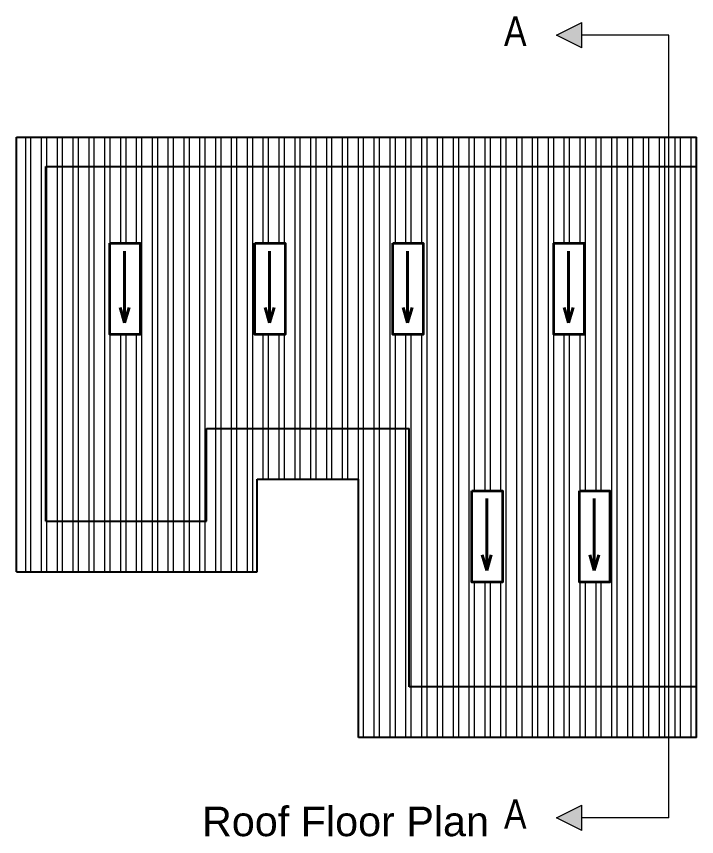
# Model space of a CAD drawing. Header units: inches. Extents: x 367408 to 389323, y -53247 to -41521.
# Drawn here: x 377367.8 to 377689.8, y -51408 to -51019.5 of the extents above; entities that cross this region are included whole.
import ezdxf

# ---------------------------------------------------------------- set-up
doc = ezdxf.new("R2010")
doc.units = ezdxf.units.IN
doc.header["$LTSCALE"] = 2
doc.header["$MEASUREMENT"] = 0
doc.layers.get('0').update_dxf_attribs({"linetype": 'CONTINUOUS'})
for name, color, linetype, lineweight in [('DIM_LINE', 173, 'CONTINUOUS', 20), ('door', 20, 'CONTINUOUS', 35), ('OUTLINE', 1, 'CONTINUOUS', 25), ('WALL - A', 1, 'CONTINUOUS', 40)]:
    doc.layers.add(name, color=color, linetype=linetype, lineweight=lineweight)
doc.styles.get("Standard").update_dxf_attribs({"font": 'ARIALN.TTF'})
pattern_1 = [(90, (1014.728, 396.711), (-7.5, 0), []), (90, (1017.228, 399.211), (-7.5, 0), [])]

msp = doc.modelspace()

# ---------------------------------------------------------------- hatches: boundary and pattern name
at = {"linetype": 'ByBlock', "lineweight": 5}
for points in [[(377623.46, -51028.35), (377635.46, -51034.35), (377635.46, -51022.35)], [(377623.46, -51399.08), (377635.46, -51405.08), (377635.46, -51393.08)]]:
    msp.add_hatch(color=7, dxfattribs=at).paths.add_polyline_path(points)
at = {"layer": 'DIM_LINE'}
h = msp.add_hatch(dxfattribs=at)
h.set_pattern_fill('ANSI32', color=256, scale=20, angle=45)
h.set_pattern_definition(pattern_1)
h.paths.add_polyline_path([(377676.63, -51360.99), (377676.63, -51336.99), (377553.84, -51336.99), (377553.84, -51214.65), (377457.84, -51214.65), (377457.84, -51258.65), (377381.84, -51258.65), (377381.84, -51214.65), (377381.84, -51090.65), (377676.63, -51090.65), (377676.63, -51076.65), (377367.84, -51076.65), (377367.84, -51282.65), (377481.84, -51282.65), (377481.84, -51238.65), (377529.84, -51238.65), (377529.84, -51360.99)])
h = msp.add_hatch(dxfattribs=at)
h.set_pattern_fill('ANSI32', color=256, scale=20, angle=45)
h.set_pattern_definition(pattern_1)
h.paths.add_polyline_path([(377689.84, -51090.65), (377689.84, -51076.65), (377676.63, -51076.65), (377676.63, -51090.65)])
h = msp.add_hatch(dxfattribs=at)
h.set_pattern_fill('ANSI32', color=256, scale=20, angle=45)
h.set_pattern_definition(pattern_1)
h.paths.add_polyline_path([(377553.84, -51214.65), (377553.84, -51336.99), (377676.63, -51336.99), (377676.63, -51090.65), (377381.84, -51090.65), (377381.84, -51214.65), (377381.84, -51258.65), (377457.84, -51258.65), (377457.84, -51214.65)])
h.paths.add_polyline_path([(377597.96, -51244.14), (377597.96, -51287.47), (377583.51, -51287.47), (377583.51, -51244.14)], flags=16)
h.paths.add_polyline_path([(377622.24, -51170.21), (377622.24, -51126.88), (377636.69, -51126.88), (377636.69, -51170.21)], flags=16)
h.paths.add_polyline_path([(377634.35, -51244.14), (377648.8, -51244.14), (377648.8, -51287.47), (377634.35, -51287.47)], flags=16)
h.paths.add_polyline_path([(377560.48, -51170.21), (377546.03, -51170.21), (377546.03, -51126.88), (377560.48, -51126.88)], flags=16)
h.paths.add_polyline_path([(377495.15, -51170.21), (377480.7, -51170.21), (377480.7, -51126.88), (377495.15, -51126.88)], flags=16)
h.paths.add_polyline_path([(377426.45, -51170.21), (377412, -51170.21), (377412, -51126.88), (377426.45, -51126.88)], flags=16)
h = msp.add_hatch(dxfattribs=at)
h.set_pattern_fill('ANSI32', color=256, scale=20, angle=45)
h.set_pattern_definition(pattern_1)
h.paths.add_polyline_path([(377689.84, -51090.65), (377676.63, -51090.65), (377676.63, -51336.99), (377689.84, -51336.99)])
h = msp.add_hatch(dxfattribs=at)
h.set_pattern_fill('ANSI32', color=256, scale=20, angle=45)
h.set_pattern_definition(pattern_1)
h.paths.add_polyline_path([(377689.84, -51336.99), (377676.63, -51336.99), (377676.63, -51360.99), (377689.84, -51360.99)])

# ---------------------------------------------------------------- linework, layer by layer
at = {"color": 7, "linetype": 'ByBlock', "lineweight": 5}
for p, q in [((377623.46, -51028.35), (377635.46, -51022.35)), ((377635.46, -51034.35), (377635.46, -51022.35)), ((377635.46, -51034.35), (377623.46, -51028.35)), ((377676.63, -51028.35), (377635.46, -51028.35)), ((377676.63, -51399.08), (377676.63, -51028.35)), ((377623.46, -51399.08), (377635.46, -51393.08)), ((377635.46, -51405.08), (377635.46, -51393.08)), ((377635.46, -51405.08), (377623.46, -51399.08)), ((377676.63, -51399.08), (377635.46, -51399.08))]:
    msp.add_line(p, q, dxfattribs=at)
at = {"layer": 'DIM_LINE'}
for points in [[(377412, -51170.21), (377426.45, -51170.21), (377426.45, -51126.88), (377412, -51126.88)], [(377480.7, -51170.21), (377495.15, -51170.21), (377495.15, -51126.88), (377480.7, -51126.88)], [(377546.03, -51170.21), (377560.48, -51170.21), (377560.48, -51126.88), (377546.03, -51126.88)], [(377622.24, -51170.21), (377636.69, -51170.21), (377636.69, -51126.88), (377622.24, -51126.88)], [(377583.51, -51287.47), (377597.96, -51287.47), (377597.96, -51244.14), (377583.51, -51244.14)], [(377634.35, -51287.47), (377648.8, -51287.47), (377648.8, -51244.14), (377634.35, -51244.14)]]:
    msp.add_lwpolyline(points, close=True, dxfattribs=at)
at = {"layer": 'door', "ltscale": 0.5}
for points in [[(377412, -51126.88), (377426.45, -51126.88), (377426.45, -51170.21), (377412, -51170.21)], [(377480.7, -51126.88), (377495.15, -51126.88), (377495.15, -51170.21), (377480.7, -51170.21)], [(377546.03, -51126.88), (377560.48, -51126.88), (377560.48, -51170.21), (377546.03, -51170.21)], [(377622.24, -51126.88), (377636.69, -51126.88), (377636.69, -51170.21), (377622.24, -51170.21)], [(377583.51, -51244.14), (377597.96, -51244.14), (377597.96, -51287.47), (377583.51, -51287.47)], [(377634.35, -51244.14), (377648.8, -51244.14), (377648.8, -51287.47), (377634.35, -51287.47)]]:
    msp.add_lwpolyline(points, close=True, dxfattribs=at)
at = {"layer": 'OUTLINE'}
for p, q in [((377367.84, -51282.65), (377367.84, -51076.65)), ((377367.84, -51076.65), (377689.84, -51076.65)), ((377689.84, -51360.99), (377689.84, -51076.65)), ((377381.84, -51214.65), (377381.84, -51090.65)), ((377381.84, -51090.65), (377689.84, -51090.65)), ((377381.84, -51258.65), (377381.84, -51214.65)), ((377457.84, -51214.65), (377553.84, -51214.65)), ((377457.84, -51258.65), (377457.84, -51214.65)), ((377553.84, -51336.99), (377553.84, -51214.65)), ((377481.84, -51238.65), (377529.84, -51238.65)), ((377481.84, -51282.65), (377481.84, -51238.65)), ((377529.84, -51360.99), (377529.84, -51238.65)), ((377381.84, -51258.65), (377457.84, -51258.65)), ((377367.84, -51282.65), (377481.84, -51282.65)), ((377689.84, -51336.99), (377553.84, -51336.99)), ((377689.84, -51360.99), (377529.84, -51360.99))]:
    msp.add_line(p, q, dxfattribs=at)
at = {"layer": 'WALL - A'}
for p, q in [((377419.03, -51130.64), (377419.03, -51164.62)), ((377487.73, -51130.64), (377487.73, -51164.62)), ((377553.06, -51130.64), (377553.06, -51164.62)), ((377629.27, -51130.64), (377629.27, -51164.62)), ((377419.03, -51164.62), (377416.9, -51157.32)), ((377419.03, -51164.62), (377421.16, -51157.32)), ((377487.73, -51164.62), (377485.61, -51157.32)), ((377487.73, -51164.62), (377489.86, -51157.32)), ((377553.06, -51164.62), (377550.93, -51157.32)), ((377553.06, -51164.62), (377555.18, -51157.32)), ((377629.27, -51164.62), (377627.15, -51157.32)), ((377629.27, -51164.62), (377631.4, -51157.32)), ((377590.54, -51247.91), (377590.54, -51281.88)), ((377641.38, -51247.91), (377641.38, -51281.88)), ((377590.54, -51281.88), (377588.41, -51274.59)), ((377590.54, -51281.88), (377592.66, -51274.59)), ((377641.38, -51281.88), (377639.26, -51274.59)), ((377641.38, -51281.88), (377643.51, -51274.59))]:
    msp.add_line(p, q, dxfattribs=at)

# ---------------------------------------------------------------- texts
at = {"color": 7, "linetype": 'ByBlock', "lineweight": 5, "char_height": 14}
for s, insert, width, attachment_point in [('A', (377609.36, -51033.53), 26.5803, 9), ('{\\fArial CE|b0|i0|c0|p34;Roof\\fArial CE|b0|i0|c238|p34; Floor Plan}', (377523.63, -51400.87), 235.547, 5), ('A', (377609.36, -51404.27), 26.5803, 9)]:
    msp.add_mtext(s, dxfattribs=dict(at, insert=insert, width=width, attachment_point=attachment_point))

doc.saveas('drawing.dxf')
